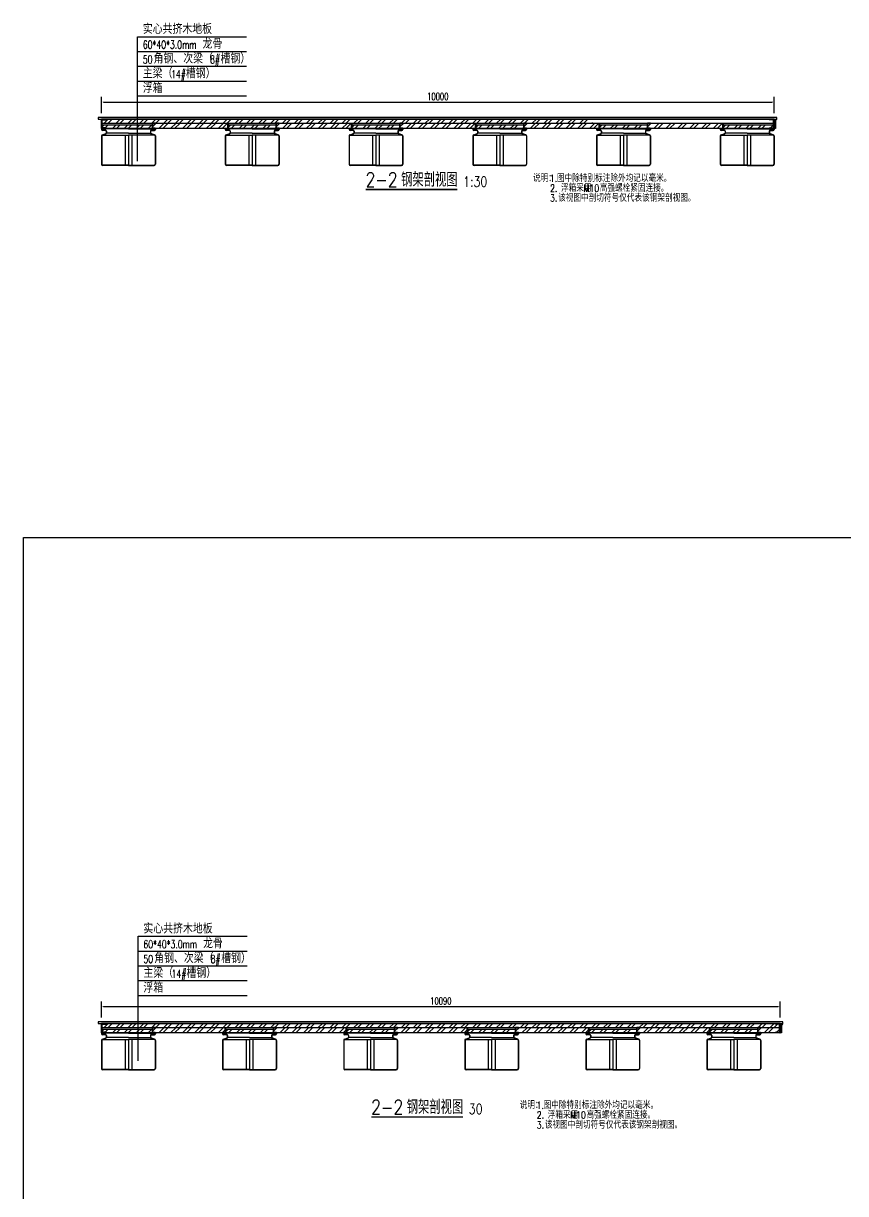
# Model space of a CAD drawing. Header units: millimetres. Extents: x -1471591 to 944464, y -468930 to 547002.
# Drawn here: x -994044 to -981819, y -21316 to -3921 of the extents above; entities that cross this region are included whole.
import ezdxf

# ---------------------------------------------------------------- set-up
doc = ezdxf.new("R2010")
doc.units = ezdxf.units.MM
doc.header["$LTSCALE"] = 10
doc.header["$PDMODE"] = 35
for name, color, linetype in [('DIM_SYMB', 3, 'Continuous'), ('PUB_TEXT', 7, 'Continuous'), ('W-FLOAT_BOWL浮筒', 253, 'Continuous'), ('W-STEEL_FRAME钢架', 3, 'Continuous'), ('W-STEEL_KEEL钢龙骨', 5, 'Continuous'), ('W-WOOD_FLOOR木地板', 30, 'Continuous'), ('中实线', 1, 'Continuous')]:
    doc.layers.add(name, color=color, linetype=linetype)
doc.styles.add('_TCH_DIM', font='SIMPLEX.shx', dxfattribs={"bigfont": 'hztxt.shx'})
doc.styles.get("Standard").update_dxf_attribs({"font": 'simplex.shx', "width": 0.8, "bigfont": 'hztxt.shx'})
doc.styles.add('STANDARD_T3', font='simplex.shx', dxfattribs={"width": 0.7, "bigfont": 'hztxt.shx'})
doc.dimstyles.new('W&&30', dxfattribs={"dimtxt": 105, "dimasz": 30, "dimexe": 75, "dimexo": 90, "dimgap": 30, "dimtad": 1, "dimdec": 0, "dimzin": 0, "dimdsep": 46, "dimtxsty": 'STANDARD_T3', "dimcen": 0.09, "dimclrd": 1, "dimclre": 1, "dimclrt": 7, "dimazin": 2, "dimtfac": 1, "dimtdec": 0, "dimtix": 1, "dimtmove": 2, "dimatfit": 3, "dimfxl": 0, "dimtolj": 1, "dimtzin": 0, "dimarcsym": 0})

# ---------------------------------------------------------------- blocks, each defined once
blk = doc.blocks.new('*U264')
at = {"layer": 'W-FLOAT_BOWL浮筒'}
for p, q in [((-400, 275), (-400, 260)), ((0, 275), (-400, 275)), ((-391, 176), (0, 176)), ((-387, 183), (-335, 201)), ((0, 271), (-386, 271)), ((-338, 249), (-386, 249)), ((-386, 179), (-334, 197)), ((-338, 245), (-385, 245)), ((-330, 237), (-330, 208)), ((-326, 237), (-326, 208)), ((0, 205), (-326, 205)), ((-50, 176), (-50, -271)), ((0, 275), (400, 275)), ((0, 271), (386, 271)), ((0, 205), (326, 205)), ((391, 176), (0, 176)), ((0, 176), (0, -271)), ((0, 176), (0, -271)), ((50, 176), (50, -271)), ((326, 237), (326, 208)), ((330, 237), (330, 208)), ((386, 179), (334, 197)), ((387, 183), (335, 201)), ((338, 249), (386, 249)), ((338, 245), (385, 245)), ((400, 275), (400, 260)), ((-400, 164), (-400, -256)), ((-396, 165), (-396, -256)), ((396, 165), (396, -256)), ((400, 164), (400, -256)), ((0, -271), (-381, -271)), ((0, -275), (-381, -275)), ((0, -271), (381, -271)), ((0, -275), (381, -275))]:
    blk.add_line(p, q, dxfattribs=at)
for points in [[(-400, 275), (-330, 275)], [(-400, 275), (-330, 275)], [(400, 275), (330, 275)], [(400, 275), (330, 275)]]:
    blk.add_lwpolyline(points, dxfattribs=at)
for centre, radius, start, end in [((-385, 260), 15, 180, 270), ((-380, 164), 20, 109.1798, 180), ((-386, 260), 11, 90, 270), ((-381, 165), 15, 109.1798, 180), ((-338, 237), 12, 0, 90), ((-338, 237), 8, 0, 90), ((-338, 208), 8, 289.1798, 0), ((-338, 208), 12, 289.1798, 0), ((338, 237), 12, 90, 180), ((338, 208), 12, 180, 250.8202), ((338, 237), 8, 90, 180), ((338, 208), 8, 180, 250.8202), ((385, 260), 15, 270, 0), ((386, 260), 11, 270, 90), ((381, 165), 15, 0, 70.8202), ((380, 164), 20, 0, 70.8202), ((-381, -256), 19, 180, 270), ((-381, -256), 15, 180, 270), ((381, -256), 15, 270, 0), ((381, -256), 19, 270, 0)]:
    blk.add_arc(centre, radius, start, end, dxfattribs=at)
blk = doc.blocks.new('*U265')
at = {"layer": '中实线', "color": 0, "linetype": 'ByBlock', "lineweight": -2}
for p in [(0, 0), (1840, 0), (3680, 0), (5520, 0), (7360, 0), (9200, 0)]:
    blk.add_blockref('*U264', p, dxfattribs=at)
blk = doc.blocks.new('*D266')
at = {"color": 1, "lineweight": -2, "transparency": 16777216}
for p, q in [((-992882, -5253), (-992882, -5014)), ((-982882, -5253), (-982882, -5014)), ((-992852, -5089), (-982912, -5089))]:
    blk.add_line(p, q, dxfattribs=at)
at = {"color": 1, "transparency": 16777216}
for points in [[(-992852, -5084), (-992852, -5094), (-992882, -5089)], [(-982912, -5084), (-982912, -5094), (-982882, -5089)]]:
    blk.add_solid(points, dxfattribs=at)
at = {"layer": 'Defpoints', "color": 0, "transparency": 16777216}
for p in [(-982882, -5089), (-992882, -5343), (-982882, -5343)]:
    blk.add_point(p, dxfattribs=at)
at = {"color": 7, "transparency": 16777216, "insert": (-987882, -5007), "char_height": 105, "attachment_point": 5, "style": 'STANDARD_T3'}
blk.add_mtext('\\A1;10000', dxfattribs=at)
blk = doc.blocks.new('*U267')
at = {"layer": 'W-FLOAT_BOWL浮筒'}
for p, q in [((-400, 275), (-400, 260)), ((0, 275), (-400, 275)), ((-391, 176), (0, 176)), ((-387, 183), (-335, 201)), ((0, 271), (-386, 271)), ((-338, 249), (-386, 249)), ((-386, 179), (-334, 197)), ((-338, 245), (-385, 245)), ((-330, 237), (-330, 208)), ((-326, 237), (-326, 208)), ((0, 205), (-326, 205)), ((-50, 176), (-50, -271)), ((0, 275), (400, 275)), ((0, 271), (386, 271)), ((0, 205), (326, 205)), ((391, 176), (0, 176)), ((0, 176), (0, -271)), ((0, 176), (0, -271)), ((50, 176), (50, -271)), ((326, 237), (326, 208)), ((330, 237), (330, 208)), ((386, 179), (334, 197)), ((387, 183), (335, 201)), ((338, 249), (386, 249)), ((338, 245), (385, 245)), ((400, 275), (400, 260)), ((-400, 164), (-400, -256)), ((-396, 165), (-396, -256)), ((396, 165), (396, -256)), ((400, 164), (400, -256)), ((0, -271), (-381, -271)), ((0, -275), (-381, -275)), ((0, -271), (381, -271)), ((0, -275), (381, -275))]:
    blk.add_line(p, q, dxfattribs=at)
for points in [[(-400, 275), (-330, 275)], [(-400, 275), (-330, 275)], [(400, 275), (330, 275)], [(400, 275), (330, 275)]]:
    blk.add_lwpolyline(points, dxfattribs=at)
for centre, radius, start, end in [((-385, 260), 15, 180, 270), ((-380, 164), 20, 109.1798, 180), ((-386, 260), 11, 90, 270), ((-381, 165), 15, 109.1798, 180), ((-338, 237), 12, 0, 90), ((-338, 237), 8, 0, 90), ((-338, 208), 8, 289.1798, 0), ((-338, 208), 12, 289.1798, 0), ((338, 237), 12, 90, 180), ((338, 208), 12, 180, 250.8202), ((338, 237), 8, 90, 180), ((338, 208), 8, 180, 250.8202), ((385, 260), 15, 270, 0), ((386, 260), 11, 270, 90), ((381, 165), 15, 0, 70.8202), ((380, 164), 20, 0, 70.8202), ((-381, -256), 19, 180, 270), ((-381, -256), 15, 180, 270), ((381, -256), 15, 270, 0), ((381, -256), 19, 270, 0)]:
    blk.add_arc(centre, radius, start, end, dxfattribs=at)
blk = doc.blocks.new('*U268')
at = {"layer": '中实线', "color": 0, "linetype": 'ByBlock', "lineweight": -2}
for p in [(0, 0), (1800, 0), (3600, 0), (5400, 0), (7200, 0), (9000, 0)]:
    blk.add_blockref('*U267', p, dxfattribs=at)
blk = doc.blocks.new('*D269')
at = {"color": 1, "lineweight": -2, "transparency": 16777216}
for p, q in [((-992882, -18697), (-992882, -18458)), ((-992852, -18533), (-982822, -18533)), ((-982792, -18697), (-982792, -18458))]:
    blk.add_line(p, q, dxfattribs=at)
at = {"color": 1, "transparency": 16777216}
for points in [[(-992852, -18528), (-992852, -18538), (-992882, -18533)], [(-982822, -18528), (-982822, -18538), (-982792, -18533)]]:
    blk.add_solid(points, dxfattribs=at)
at = {"layer": 'Defpoints', "color": 0, "transparency": 16777216}
for p in [(-982792, -18533), (-992882, -18787), (-982792, -18787)]:
    blk.add_point(p, dxfattribs=at)
at = {"color": 7, "transparency": 16777216, "insert": (-987837, -18451), "char_height": 105, "attachment_point": 5, "style": 'STANDARD_T3'}
blk.add_mtext('\\A1;10090', dxfattribs=at)

msp = doc.modelspace()

# ---------------------------------------------------------------- hatches: boundary and pattern name
at = {"layer": 'W-STEEL_FRAME钢架'}
h = msp.add_hatch(dxfattribs=at)
h.set_pattern_fill('金属', color=6, scale=50)
h.set_pattern_definition([(45, (3451.75, -36030), (-88.388348, 88.388348), []), (45, (3510.68, -36030), (-88.388348, 88.388348), [])])
h.paths.add_polyline_path([(-992124.9, -5483), (-992124.9, -5433), (-992881.8, -5433), (-992881.8, -5483)])
h = msp.add_hatch(dxfattribs=at)
h.set_pattern_fill('金属', color=1, scale=50)
h.set_pattern_definition([(45, (3748.4, -35538.9), (-88.388348, 88.388348), []), (45, (3807.32, -35538.9), (-88.388348, 88.388348), [])])
h.paths.add_polyline_path([(-990998.8, -5483), (-990998.8, -5403), (-992124.9, -5403), (-992124.9, -5483)])
h = msp.add_hatch(dxfattribs=at)
h.set_pattern_fill('金属', color=6, scale=50)
h.set_pattern_definition([(45, (5334.67, -36030), (-88.388348, 88.388348), []), (45, (5393.59, -36030), (-88.388348, 88.388348), [])])
h.paths.add_polyline_path([(-990284.8, -5483), (-990284.8, -5433), (-990998.8, -5433), (-990998.8, -5483)])
h = msp.add_hatch(dxfattribs=at)
h.set_pattern_fill('金属', color=1, scale=50)
h.set_pattern_definition([(45, (5588.31, -35538.9), (-88.388348, 88.388348), []), (45, (5647.24, -35538.9), (-88.388348, 88.388348), [])])
h.paths.add_polyline_path([(-989158.9, -5483), (-989158.9, -5403), (-990284.8, -5403), (-990284.8, -5483)])
h = msp.add_hatch(dxfattribs=at)
h.set_pattern_fill('金属', color=6, scale=50)
h.set_pattern_definition([(45, (7174.58, -36030), (-88.388348, 88.388348), []), (45, (7233.51, -36030), (-88.388348, 88.388348), [])])
h.paths.add_polyline_path([(-988444.9, -5483), (-988444.9, -5433), (-989158.9, -5433), (-989158.9, -5483)])
h = msp.add_hatch(dxfattribs=at)
h.set_pattern_fill('金属', color=1, scale=50)
h.set_pattern_definition([(45, (7428.23, -35538.9), (-88.388348, 88.388348), []), (45, (7487.16, -35538.9), (-88.388348, 88.388348), [])])
h.paths.add_polyline_path([(-987319, -5483), (-987319, -5403), (-988444.9, -5403), (-988444.9, -5483)])
h = msp.add_hatch(dxfattribs=at)
h.set_pattern_fill('金属', color=6, scale=50)
h.set_pattern_definition([(45, (9014.58, -36030), (-88.388348, 88.388348), []), (45, (9073.51, -36030), (-88.388348, 88.388348), [])])
h.paths.add_polyline_path([(-986604.9, -5483), (-986604.9, -5433), (-987318.9, -5433), (-987318.9, -5483)])
h = msp.add_hatch(dxfattribs=at)
h.set_pattern_fill('金属', color=1, scale=50)
h.set_pattern_definition([(45, (9268.31, -35538.9), (-88.388348, 88.388348), []), (45, (9327.24, -35538.9), (-88.388348, 88.388348), [])])
h.paths.add_polyline_path([(-985478.9, -5483), (-985478.9, -5403), (-986604.8, -5403), (-986604.8, -5483)])
h = msp.add_hatch(dxfattribs=at)
h.set_pattern_fill('金属', color=6, scale=50)
h.set_pattern_definition([(45, (10854.58, -36030), (-88.388348, 88.388348), []), (45, (10913.51, -36030), (-88.388348, 88.388348), [])])
h.paths.add_polyline_path([(-984764.9, -5483), (-984764.9, -5433), (-985478.9, -5433), (-985478.9, -5483)])
h = msp.add_hatch(dxfattribs=at)
h.set_pattern_fill('金属', color=1, scale=50)
h.set_pattern_definition([(45, (11108.31, -35538.9), (-88.388348, 88.388348), []), (45, (11167.24, -35538.9), (-88.388348, 88.388348), [])])
h.paths.add_polyline_path([(-983638.9, -5483), (-983638.9, -5403), (-984764.8, -5403), (-984764.8, -5483)])
h = msp.add_hatch(dxfattribs=at)
h.set_pattern_fill('金属', color=6, scale=50)
h.set_pattern_definition([(45, (12694.58, -36030), (-88.388348, 88.388348), []), (45, (12753.51, -36030), (-88.388348, 88.388348), [])])
h.paths.add_polyline_path([(-982881.8, -5483), (-982881.8, -5433), (-983638.9, -5433), (-983638.9, -5483)])
h = msp.add_hatch(dxfattribs=at)
h.set_pattern_fill('金属', color=6, scale=50)
h.set_pattern_definition([(45, (3451.75, -49474.14), (-88.388348, 88.388348), []), (45, (3510.68, -49474.14), (-88.388348, 88.388348), [])])
h.paths.add_polyline_path([(-992124.9, -18927.1), (-992124.9, -18877.1), (-992881.8, -18877.1), (-992881.8, -18927.1)])
h = msp.add_hatch(dxfattribs=at)
h.set_pattern_fill('金属', color=1, scale=50)
h.set_pattern_definition([(45, (3748.4, -48983.04), (-88.388348, 88.388348), []), (45, (3807.32, -48983.04), (-88.388348, 88.388348), [])])
h.paths.add_polyline_path([(-991038.8, -18927.1), (-991038.8, -18847.1), (-992124.9, -18847.1), (-992124.9, -18927.1)])
h = msp.add_hatch(dxfattribs=at)
h.set_pattern_fill('金属', color=6, scale=50)
h.set_pattern_definition([(45, (5294.67, -49474.14), (-88.388348, 88.388348), []), (45, (5353.59, -49474.14), (-88.388348, 88.388348), [])])
h.paths.add_polyline_path([(-990324.8, -18927.1), (-990324.8, -18877.1), (-991038.8, -18877.1), (-991038.8, -18927.1)])
h = msp.add_hatch(dxfattribs=at)
h.set_pattern_fill('金属', color=1, scale=50)
h.set_pattern_definition([(45, (5548.31, -48983.04), (-88.388348, 88.388348), []), (45, (5607.24, -48983.04), (-88.388348, 88.388348), [])])
h.paths.add_polyline_path([(-989238.9, -18927.1), (-989238.9, -18847.1), (-990324.8, -18847.1), (-990324.8, -18927.1)])
h = msp.add_hatch(dxfattribs=at)
h.set_pattern_fill('金属', color=6, scale=50)
h.set_pattern_definition([(45, (7094.58, -49474.14), (-88.388348, 88.388348), []), (45, (7153.51, -49474.14), (-88.388348, 88.388348), [])])
h.paths.add_polyline_path([(-988524.9, -18927.1), (-988524.9, -18877.1), (-989238.9, -18877.1), (-989238.9, -18927.1)])
h = msp.add_hatch(dxfattribs=at)
h.set_pattern_fill('金属', color=1, scale=50)
h.set_pattern_definition([(45, (7348.23, -48983.04), (-88.388348, 88.388348), []), (45, (7407.16, -48983.04), (-88.388348, 88.388348), [])])
h.paths.add_polyline_path([(-987439, -18927.1), (-987439, -18847.1), (-988524.9, -18847.1), (-988524.9, -18927.1)])
h = msp.add_hatch(dxfattribs=at)
h.set_pattern_fill('金属', color=6, scale=50)
h.set_pattern_definition([(45, (8894.58, -49474.14), (-88.388348, 88.388348), []), (45, (8953.51, -49474.14), (-88.388348, 88.388348), [])])
h.paths.add_polyline_path([(-986724.9, -18927.1), (-986724.9, -18877.1), (-987438.9, -18877.1), (-987438.9, -18927.1)])
h = msp.add_hatch(dxfattribs=at)
h.set_pattern_fill('金属', color=1, scale=50)
h.set_pattern_definition([(45, (9148.31, -48983.04), (-88.388348, 88.388348), []), (45, (9207.24, -48983.04), (-88.388348, 88.388348), [])])
h.paths.add_polyline_path([(-985638.9, -18927.1), (-985638.9, -18847.1), (-986724.8, -18847.1), (-986724.8, -18927.1)])
h = msp.add_hatch(dxfattribs=at)
h.set_pattern_fill('金属', color=6, scale=50)
h.set_pattern_definition([(45, (10694.58, -49474.14), (-88.388348, 88.388348), []), (45, (10753.51, -49474.14), (-88.388348, 88.388348), [])])
h.paths.add_polyline_path([(-984924.9, -18927.1), (-984924.9, -18877.1), (-985638.9, -18877.1), (-985638.9, -18927.1)])
h = msp.add_hatch(dxfattribs=at)
h.set_pattern_fill('金属', color=1, scale=50)
h.set_pattern_definition([(45, (10948.31, -48983.04), (-88.388348, 88.388348), []), (45, (11007.24, -48983.04), (-88.388348, 88.388348), [])])
h.paths.add_polyline_path([(-983838.9, -18927.1), (-983838.9, -18847.1), (-984924.8, -18847.1), (-984924.8, -18927.1)])
h = msp.add_hatch(dxfattribs=at)
h.set_pattern_fill('金属', color=6, scale=50)
h.set_pattern_definition([(45, (12494.58, -49474.14), (-88.388348, 88.388348), []), (45, (12553.51, -49474.14), (-88.388348, 88.388348), [])])
h.paths.add_polyline_path([(-983124.8, -18927.1), (-983124.8, -18877.1), (-983838.9, -18877.1), (-983838.9, -18927.1)])
h = msp.add_hatch(dxfattribs=at)
h.set_pattern_fill('金属', color=1, scale=50)
h.set_pattern_definition([(45, (12748.4, -48983.04), (-88.388348, 88.388348), []), (45, (12807.32, -48983.04), (-88.388348, 88.388348), [])])
h.paths.add_polyline_path([(-982791.8, -18927.1), (-982791.8, -18847.1), (-983124.8, -18847.1), (-983124.8, -18927.1)])
at = {"layer": 'W-STEEL_KEEL钢龙骨'}
h = msp.add_hatch(dxfattribs=at)
h.set_pattern_fill('金属', color=256, scale=50)
h.set_pattern_definition([(45, (6488.53, -34913.86), (-88.388348, 88.388348), []), (45, (6547.45, -34913.86), (-88.388348, 88.388348), [])])
h.paths.add_polyline_path([(-985581.9, -5403), (-985581.9, -5343), (-992881.8, -5343), (-992881.8, -5403)])
h = msp.add_hatch(dxfattribs=at)
h.set_pattern_fill('金属', color=256, scale=50)
h.set_pattern_definition([(45, (6488.53, -48358), (-88.388348, 88.388348), []), (45, (6547.45, -48358), (-88.388348, 88.388348), [])])
h.paths.add_polyline_path([(-982791.8, -18847.1), (-982791.8, -18787.1), (-992881.8, -18787.1), (-992881.8, -18847.1)])

# ---------------------------------------------------------------- linework, layer by layer
msp.add_lwpolyline([(-994043.5, -11562.1), (-948435.8, -11562.1), (-948435.8, -41127.3), (-994043.5, -41127.3)], close=True)
at = {"layer": 'DIM_SYMB'}
for p, q in [((-992347.8, -4997.6), (-992347.8, -4118.4)), ((-992347.8, -4118.4), (-990726.2, -4118.4)), ((-992347.8, -4338.2), (-990726.2, -4338.2)), ((-992347.8, -4558), (-990726.2, -4558)), ((-992347.8, -4777.8), (-990726.2, -4777.8)), ((-992347.8, -5967.5), (-992347.8, -4997.6)), ((-992347.8, -4997.6), (-990726.2, -4997.6)), ((-992339, -18370.2), (-992339, -17491)), ((-992339, -17491), (-990717.4, -17491)), ((-992339, -17710.8), (-990717.4, -17710.8)), ((-992339, -17930.6), (-990717.4, -17930.6)), ((-992339, -18150.4), (-990717.4, -18150.4)), ((-992339, -19340.1), (-992339, -18370.2)), ((-992339, -18370.2), (-990717.4, -18370.2))]:
    msp.add_line(p, q, dxfattribs=at)
at = {"layer": 'DIM_SYMB', "const_width": 21}
for points in [[(-988955.9, -6390.2), (-987589.5, -6390.2)], [(-988872.3, -20175.8), (-987505.9, -20175.8)]]:
    msp.add_lwpolyline(points, dxfattribs=at)
at = {"layer": 'W-STEEL_FRAME钢架'}
for points in [[(-992806.6, -5343), (-992881.8, -5343), (-992881.8, -5483), (-992806.6, -5483), (-992806.6, -5479.2, 0.3988949), (-992811.6, -5474), (-992864.8, -5471.2, -0.3988949), (-992873.1, -5462.4), (-992873.1, -5363.5, -0.3988949), (-992864.8, -5354.8), (-992811.6, -5352, 0.3988949), (-992806.6, -5346.8)], [(-982957.1, -5343), (-982881.8, -5343), (-982881.8, -5483), (-982957.1, -5483), (-982957.1, -5479.2, -0.3988949), (-982952.1, -5474), (-982898.9, -5471.2, 0.3988949), (-982890.6, -5462.4), (-982890.6, -5363.5, 0.3988949), (-982898.9, -5354.8), (-982952.1, -5352, -0.3988949), (-982957.1, -5346.8)], [(-992806.6, -18787.1), (-992881.8, -18787.1), (-992881.8, -18927.1), (-992806.6, -18927.1), (-992806.6, -18923.4, 0.3988949), (-992811.6, -18918.1), (-992864.8, -18915.3, -0.3988949), (-992873.1, -18906.6), (-992873.1, -18807.7, -0.3988949), (-992864.8, -18798.9), (-992811.6, -18796.1, 0.3988949), (-992806.6, -18790.9)], [(-982867.1, -18787.1), (-982791.8, -18787.1), (-982791.8, -18927.1), (-982867.1, -18927.1), (-982867.1, -18923.4, -0.3988949), (-982862.1, -18918.1), (-982808.9, -18915.3, 0.3988949), (-982800.6, -18906.6), (-982800.6, -18807.7, 0.3988949), (-982808.9, -18798.9), (-982862.1, -18796.1, -0.3988949), (-982867.1, -18790.9)]]:
    msp.add_lwpolyline(points, format="xyb", close=True, dxfattribs=at)
for points in [[(-992881.8, -5343), (-982881.8, -5343), (-982881.8, -5483), (-992881.8, -5483)], [(-992881.8, -18787.1), (-982791.8, -18787.1), (-982791.8, -18927.1), (-992881.8, -18927.1)]]:
    msp.add_lwpolyline(points, close=True, dxfattribs=at)
at = {"layer": 'W-STEEL_FRAME钢架', "color": 6}
for points in [[(-992881.8, -5483), (-992124.9, -5483), (-992124.9, -5433), (-992881.8, -5433)], [(-990998.8, -5483), (-990284.8, -5483), (-990284.8, -5433), (-990998.8, -5433)], [(-989158.9, -5483), (-988444.9, -5483), (-988444.9, -5433), (-989158.9, -5433)], [(-987318.9, -5483), (-986604.9, -5483), (-986604.9, -5433), (-987318.9, -5433)], [(-985478.9, -5483), (-984764.9, -5483), (-984764.9, -5433), (-985478.9, -5433)], [(-983638.9, -5483), (-982881.8, -5483), (-982881.8, -5433), (-983638.9, -5433)], [(-992881.8, -18927.1), (-992124.9, -18927.1), (-992124.9, -18877.1), (-992881.8, -18877.1)], [(-991038.8, -18927.1), (-990324.8, -18927.1), (-990324.8, -18877.1), (-991038.8, -18877.1)], [(-989238.9, -18927.1), (-988524.9, -18927.1), (-988524.9, -18877.1), (-989238.9, -18877.1)], [(-987438.9, -18927.1), (-986724.8, -18927.1), (-986724.8, -18877.1), (-987438.9, -18877.1)], [(-985638.9, -18927.1), (-984924.9, -18927.1), (-984924.9, -18877.1), (-985638.9, -18877.1)], [(-983838.9, -18927.1), (-983124.8, -18927.1), (-983124.8, -18877.1), (-983838.9, -18877.1)]]:
    msp.add_lwpolyline(points, close=True, dxfattribs=at)
at = {"layer": 'W-STEEL_FRAME钢架', "color": 1}
for points in [[(-992081.9, -5403), (-992124.9, -5403), (-992124.9, -5483), (-992081.9, -5483), (-992081.9, -5480.8, 0.3988949), (-992084.8, -5477.8), (-992115.2, -5476.2, -0.3988949), (-992119.9, -5471.3), (-992119.9, -5414.7, -0.3988949), (-992115.2, -5409.7), (-992084.8, -5408.1, 0.3988949), (-992081.9, -5405.1)], [(-991041.8, -5403), (-990998.8, -5403), (-990998.8, -5483), (-991041.8, -5483), (-991041.8, -5480.8, -0.3988949), (-991039, -5477.8), (-991008.6, -5476.2, 0.3988949), (-991003.8, -5471.3), (-991003.8, -5414.7, 0.3988949), (-991008.6, -5409.7), (-991039, -5408.1, -0.3988949), (-991041.8, -5405.1)], [(-990241.8, -5403), (-990284.8, -5403), (-990284.8, -5483), (-990241.8, -5483), (-990241.8, -5480.8, 0.3988949), (-990244.7, -5477.8), (-990275.1, -5476.2, -0.3988949), (-990279.8, -5471.3), (-990279.8, -5414.7, -0.3988949), (-990275.1, -5409.7), (-990244.7, -5408.1, 0.3988949), (-990241.8, -5405.1)], [(-989201.9, -5403), (-989158.9, -5403), (-989158.9, -5483), (-989201.9, -5483), (-989201.9, -5480.8, -0.3988949), (-989199.1, -5477.8), (-989168.7, -5476.2, 0.3988949), (-989163.9, -5471.3), (-989163.9, -5414.7, 0.3988949), (-989168.7, -5409.7), (-989199.1, -5408.1, -0.3988949), (-989201.9, -5405.1)], [(-988401.9, -5403), (-988444.9, -5403), (-988444.9, -5483), (-988401.9, -5483), (-988401.9, -5480.8, 0.3988949), (-988404.8, -5477.8), (-988435.2, -5476.2, -0.3988949), (-988439.9, -5471.3), (-988439.9, -5414.7, -0.3988949), (-988435.2, -5409.7), (-988404.8, -5408.1, 0.3988949), (-988401.9, -5405.1)], [(-987362, -5403), (-987319, -5403), (-987319, -5483), (-987362, -5483), (-987362, -5480.8, -0.3988949), (-987359.2, -5477.8), (-987328.7, -5476.2, 0.3988949), (-987324, -5471.3), (-987324, -5414.7, 0.3988949), (-987328.7, -5409.7), (-987359.2, -5408.1, -0.3988949), (-987362, -5405.1)], [(-986561.8, -5403), (-986604.8, -5403), (-986604.8, -5483), (-986561.8, -5483), (-986561.8, -5480.8, 0.3988949), (-986564.7, -5477.8), (-986595.1, -5476.2, -0.3988949), (-986599.8, -5471.3), (-986599.8, -5414.7, -0.3988949), (-986595.1, -5409.7), (-986564.7, -5408.1, 0.3988949), (-986561.8, -5405.1)], [(-985521.8, -5403), (-985478.8, -5403), (-985478.8, -5483), (-985521.8, -5483), (-985521.8, -5480.8, -0.3988949), (-985519, -5477.8), (-985488.6, -5476.2, 0.3988949), (-985483.8, -5471.3), (-985483.8, -5414.7, 0.3988949), (-985488.6, -5409.7), (-985519, -5408.1, -0.3988949), (-985521.8, -5405.1)], [(-984721.8, -5403), (-984764.8, -5403), (-984764.8, -5483), (-984721.8, -5483), (-984721.8, -5480.8, 0.3988949), (-984724.7, -5477.8), (-984755.1, -5476.2, -0.3988949), (-984759.8, -5471.3), (-984759.8, -5414.7, -0.3988949), (-984755.1, -5409.7), (-984724.7, -5408.1, 0.3988949), (-984721.8, -5405.1)], [(-983681.9, -5403), (-983638.9, -5403), (-983638.9, -5483), (-983681.9, -5483), (-983681.9, -5480.8, -0.3988949), (-983679.1, -5477.8), (-983648.7, -5476.2, 0.3988949), (-983643.9, -5471.3), (-983643.9, -5414.7, 0.3988949), (-983648.7, -5409.7), (-983679.1, -5408.1, -0.3988949), (-983681.9, -5405.1)], [(-992081.9, -18847.1), (-992124.9, -18847.1), (-992124.9, -18927.1), (-992081.9, -18927.1), (-992081.9, -18925, 0.3988949), (-992084.8, -18922), (-992115.2, -18920.4, -0.3988949), (-992119.9, -18915.4), (-992119.9, -18858.9, -0.3988949), (-992115.2, -18853.9), (-992084.8, -18852.3, 0.3988949), (-992081.9, -18849.3)], [(-991081.8, -18847.1), (-991038.8, -18847.1), (-991038.8, -18927.1), (-991081.8, -18927.1), (-991081.8, -18925, -0.3988949), (-991079, -18922), (-991048.6, -18920.4, 0.3988949), (-991043.8, -18915.4), (-991043.8, -18858.9, 0.3988949), (-991048.6, -18853.9), (-991079, -18852.3, -0.3988949), (-991081.8, -18849.3)], [(-990281.8, -18847.1), (-990324.8, -18847.1), (-990324.8, -18927.1), (-990281.8, -18927.1), (-990281.8, -18925, 0.3988949), (-990284.7, -18922), (-990315.1, -18920.4, -0.3988949), (-990319.8, -18915.4), (-990319.8, -18858.9, -0.3988949), (-990315.1, -18853.9), (-990284.7, -18852.3, 0.3988949), (-990281.8, -18849.3)], [(-989281.9, -18847.1), (-989238.9, -18847.1), (-989238.9, -18927.1), (-989281.9, -18927.1), (-989281.9, -18925, -0.3988949), (-989279.1, -18922), (-989248.7, -18920.4, 0.3988949), (-989243.9, -18915.4), (-989243.9, -18858.9, 0.3988949), (-989248.7, -18853.9), (-989279.1, -18852.3, -0.3988949), (-989281.9, -18849.3)], [(-988481.9, -18847.1), (-988524.9, -18847.1), (-988524.9, -18927.1), (-988481.9, -18927.1), (-988481.9, -18925, 0.3988949), (-988484.8, -18922), (-988515.2, -18920.4, -0.3988949), (-988519.9, -18915.4), (-988519.9, -18858.9, -0.3988949), (-988515.2, -18853.9), (-988484.8, -18852.3, 0.3988949), (-988481.9, -18849.3)], [(-987482, -18847.1), (-987439, -18847.1), (-987439, -18927.1), (-987482, -18927.1), (-987482, -18925, -0.3988949), (-987479.2, -18922), (-987448.7, -18920.4, 0.3988949), (-987444, -18915.4), (-987444, -18858.9, 0.3988949), (-987448.7, -18853.9), (-987479.2, -18852.3, -0.3988949), (-987482, -18849.3)], [(-986681.8, -18847.1), (-986724.8, -18847.1), (-986724.8, -18927.1), (-986681.8, -18927.1), (-986681.8, -18925, 0.3988949), (-986684.7, -18922), (-986715.1, -18920.4, -0.3988949), (-986719.8, -18915.4), (-986719.8, -18858.9, -0.3988949), (-986715.1, -18853.9), (-986684.7, -18852.3, 0.3988949), (-986681.8, -18849.3)], [(-985681.8, -18847.1), (-985638.8, -18847.1), (-985638.8, -18927.1), (-985681.8, -18927.1), (-985681.8, -18925, -0.3988949), (-985679, -18922), (-985648.6, -18920.4, 0.3988949), (-985643.8, -18915.4), (-985643.8, -18858.9, 0.3988949), (-985648.6, -18853.9), (-985679, -18852.3, -0.3988949), (-985681.8, -18849.3)], [(-984881.8, -18847.1), (-984924.8, -18847.1), (-984924.8, -18927.1), (-984881.8, -18927.1), (-984881.8, -18925, 0.3988949), (-984884.7, -18922), (-984915.1, -18920.4, -0.3988949), (-984919.8, -18915.4), (-984919.8, -18858.9, -0.3988949), (-984915.1, -18853.9), (-984884.7, -18852.3, 0.3988949), (-984881.8, -18849.3)], [(-983881.9, -18847.1), (-983838.9, -18847.1), (-983838.9, -18927.1), (-983881.9, -18927.1), (-983881.9, -18925, -0.3988949), (-983879.1, -18922), (-983848.7, -18920.4, 0.3988949), (-983843.9, -18915.4), (-983843.9, -18858.9, 0.3988949), (-983848.7, -18853.9), (-983879.1, -18852.3, -0.3988949), (-983881.9, -18849.3)], [(-983081.8, -18847.1), (-983124.8, -18847.1), (-983124.8, -18927.1), (-983081.8, -18927.1), (-983081.8, -18925, 0.3988949), (-983084.6, -18922), (-983115, -18920.4, -0.3988949), (-983119.8, -18915.4), (-983119.8, -18858.9, -0.3988949), (-983115, -18853.9), (-983084.6, -18852.3, 0.3988949), (-983081.8, -18849.3)]]:
    msp.add_lwpolyline(points, format="xyb", close=True, dxfattribs=at)
for points in [[(-992124.9, -5403), (-990998.8, -5403), (-990998.8, -5483), (-992124.9, -5483)], [(-990284.8, -5403), (-989158.9, -5403), (-989158.9, -5483), (-990284.8, -5483)], [(-988444.9, -5403), (-987319, -5403), (-987319, -5483), (-988444.9, -5483)], [(-986604.8, -5403), (-985478.9, -5403), (-985478.9, -5483), (-986604.8, -5483)], [(-984764.8, -5403), (-983638.9, -5403), (-983638.9, -5483), (-984764.8, -5483)], [(-992124.9, -18847.1), (-991038.8, -18847.1), (-991038.8, -18927.1), (-992124.9, -18927.1)], [(-990324.8, -18847.1), (-989238.9, -18847.1), (-989238.9, -18927.1), (-990324.8, -18927.1)], [(-988524.9, -18847.1), (-987439, -18847.1), (-987439, -18927.1), (-988524.9, -18927.1)], [(-986724.8, -18847.1), (-985638.9, -18847.1), (-985638.9, -18927.1), (-986724.8, -18927.1)], [(-984924.8, -18847.1), (-983838.9, -18847.1), (-983838.9, -18927.1), (-984924.8, -18927.1)], [(-983124.8, -18847.1), (-982791.8, -18847.1), (-982791.8, -18927.1), (-983124.8, -18927.1)]]:
    msp.add_lwpolyline(points, close=True, dxfattribs=at)
at = {"layer": 'W-STEEL_KEEL钢龙骨'}
for points in [[(-992881.8, -5403), (-982881.9, -5403), (-982881.9, -5343), (-992881.8, -5343)], [(-992881.8, -18847.1), (-982791.8, -18847.1), (-982791.8, -18787.1), (-992881.8, -18787.1)]]:
    msp.add_lwpolyline(points, close=True, dxfattribs=at)
at = {"layer": 'W-WOOD_FLOOR木地板'}
for points in [[(-992931.8, -5343), (-982843.8, -5343), (-982843.8, -5318), (-992931.8, -5318)], [(-982881.8, -5343), (-982861.8, -5343), (-982861.8, -5483), (-982881.8, -5483)], [(-992931.8, -18787.1), (-982753.7, -18787.1), (-982753.7, -18762.1), (-992931.8, -18762.1)], [(-982791.8, -18787.1), (-982771.8, -18787.1), (-982771.8, -18927.1), (-982791.8, -18927.1)]]:
    msp.add_lwpolyline(points, close=True, dxfattribs=at)
for centre in [(-982861.8, -5343), (-982771.8, -18787.1)]:
    msp.add_arc(centre, 18, 270, 0, dxfattribs=at)

# ---------------------------------------------------------------- block references
at = {"layer": '中实线'}
for name, p in [('*U265', (-992481.8, -5758)), ('*U268', (-992481.8, -19202.1))]:
    msp.add_blockref(name, p, dxfattribs=at)

# ---------------------------------------------------------------- texts
at = {"layer": 'PUB_TEXT', "color": 7, "style": '_TCH_DIM'}
for s, p in [('实心共挤木地板', (-992268, -4076.4)), ('龙骨', (-991380, -4296.2)), ('角钢、次梁（', (-992108, -4516)), ('槽钢）', (-991112, -4516)), ('主梁（', (-992268, -4735.8)), ('槽钢）', (-991628, -4735.8)), ('浮箱', (-992268, -4955.6)), ('实心共挤木地板', (-992259.2, -17449)), ('龙骨', (-991371.2, -17668.8)), ('角钢、次梁（', (-992099.2, -17888.6)), ('槽钢）', (-991103.2, -17888.6)), ('主梁（', (-992259.2, -18108.4)), ('槽钢）', (-991619.2, -18108.4)), ('浮箱', (-992259.2, -18328.2))]:
    msp.add_text(s, height=140, dxfattribs=at).set_placement(p)
at = {"layer": 'PUB_TEXT', "color": 7, "style": '_TCH_DIM', "width": 0.705882}
for s, p in [('60*40*3.0mm', (-992268, -4296.2)), ('50', (-992268, -4516)), ('8#', (-991268, -4516)), ('14#', (-991848, -4735.8)), ('60*40*3.0mm', (-992259.2, -17668.8)), ('50', (-992259.2, -17888.6)), ('8#', (-991259.2, -17888.6)), ('14#', (-991839.2, -18108.4))]:
    msp.add_text(s, height=119, dxfattribs=at).set_placement(p)
at = {"layer": 'PUB_TEXT', "color": 7, "width": 0.8}
for s, height, p in [('2-2', 210, (-988955.9, -6348.2)), ('钢架剖视图', 210, (-988427.9, -6348.2)), ('1:30', 150, (-987505.5, -6348.2)), ('2-2', 210, (-988872.3, -20133.8)), ('钢架剖视图', 210, (-988344.3, -20133.8)), ('30', 150, (-987421.9, -20133.8))]:
    msp.add_text(s, height=height, dxfattribs=at).set_placement(p)
at = {"layer": 'W-STEEL_FRAME钢架', "color": 0, "width": 0.8}
for s, p in [('说明：', (-986466.4, -6275.7)), ('1.', (-986214.4, -6275.7)), ('图中除特别标注除外均记以毫米。', (-986110.4, -6275.7)), ('2.', (-986212.4, -6422.7)), ('浮箱采用', (-986050.1, -6422.7)), ('M10', (-985714.1, -6422.7)), ('高强螺栓紧固连接。', (-985474.1, -6422.7)), ('3.', (-986212.4, -6569.7)), ('该视图中剖切符号仅代表该钢架剖视图。', (-986092.4, -6569.7)), ('说明：', (-986664.7, -20054.2)), ('1.', (-986412.7, -20054.2)), ('图中除特别标注除外均记以毫米。', (-986308.7, -20054.2)), ('2.', (-986410.7, -20201.2)), ('浮箱采用', (-986248.4, -20201.2)), ('M10', (-985912.4, -20201.2)), ('高强螺栓紧固连接。', (-985672.4, -20201.2)), ('3.', (-986410.7, -20348.2)), ('该视图中剖切符号仅代表该钢架剖视图。', (-986290.7, -20348.2))]:
    msp.add_text(s, height=105, dxfattribs=at).set_placement(p)

# ---------------------------------------------------------------- dimensions: what is measured, and where the dimension line sits
for base, p1, p2, picture, middle in [((-982881.9, -5089.3), (-992881.8, -5343), (-982881.9, -5343), '*D266', (-987881.9, -5006.8)), ((-982791.8, -18533.4), (-992881.8, -18787.1), (-982791.8, -18787.1), '*D269', (-987836.8, -18450.9))]:
    dim = msp.add_linear_dim(base=base, p1=p1, p2=p2, dimstyle='W&&30')
    dim.commit()
    dim.dimension.update_dxf_attribs({"geometry": picture, "text_midpoint": middle})

doc.saveas('drawing.dxf')
